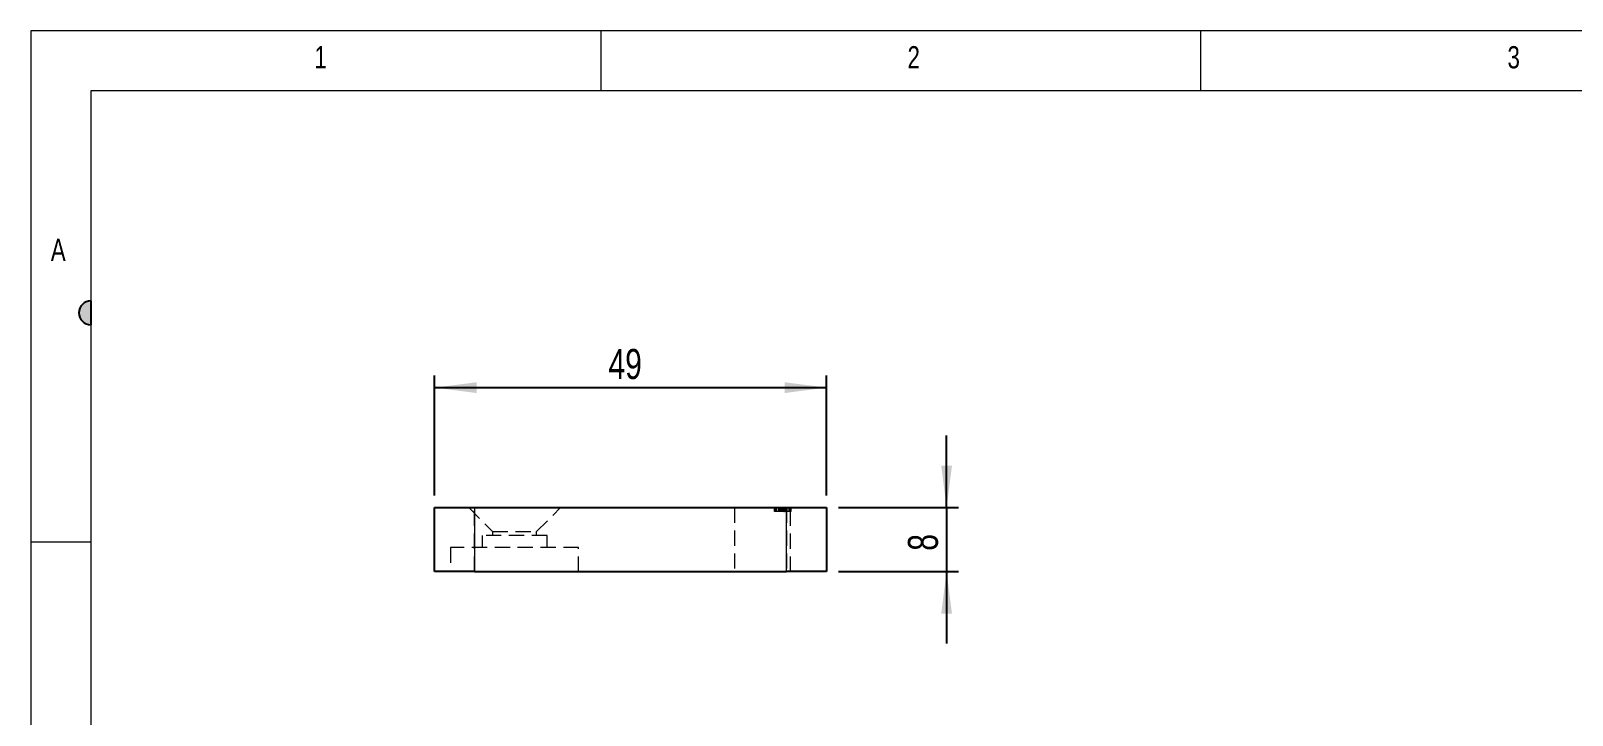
# Model space of a CAD drawing. Header units: millimetres. Extents: x 15 to 308, y 8 to 438.
# Drawn here: x 15 to 207.7, y 352.5 to 438 of the extents above; entities that cross this region are included whole.
import ezdxf

# ---------------------------------------------------------------- set-up
doc = ezdxf.new("R2010")
doc.units = ezdxf.units.MM
doc.header["$LTSCALE"] = 1.5
doc.linetypes.add('HIDDEN', pattern=[1.905, 1.27, -0.635])
doc.layers.add('SLD-0', color=7, linetype='Continuous')
doc.styles.add('SLDTEXTSTYLE0', font='TXT', dxfattribs={"width": 0.75})
doc.dimstyles.new('SLDDIMSTYLE0', dxfattribs={"dimtxt": 3.75, "dimasz": 5.25, "dimexe": 0, "dimexo": 0.0625, "dimgap": 0.9375, "dimtad": 1, "dimdec": 3, "dimrnd": 1e-09, "dimzin": 12, "dimdsep": 46, "dimtxsty": 'SLDTEXTSTYLE0', "dimsah": 1, "dimcen": 0.09, "dimadec": 0, "dimazin": 3, "dimtfac": 1, "dimtdec": 3, "dimtofl": 0, "dimtmove": 0, "dimatfit": 3, "dimfxl": 1, "dimfrac": 2, "dimtolj": 1, "dimtzin": 12, "dimarcsym": 0})
doc.dimstyles.new('SLDDIMSTYLE1', dxfattribs={"dimtxt": 3.75, "dimasz": 5.25, "dimexe": 0, "dimexo": 0.0625, "dimgap": 0.9375, "dimtad": 1, "dimdec": 3, "dimrnd": 1e-09, "dimzin": 12, "dimdsep": 46, "dimtxsty": 'SLDTEXTSTYLE0', "dimsah": 1, "dimcen": 0.09, "dimadec": 0, "dimazin": 3, "dimtfac": 1, "dimtdec": 3, "dimtmove": 0, "dimatfit": 0, "dimfxl": 1, "dimfrac": 2, "dimtolj": 1, "dimtzin": 12, "dimarcsym": 0})

# ---------------------------------------------------------------- blocks, each defined once
blk = doc.blocks.new('_D')
at = {"layer": 'SLD-0'}
for p, q in [((65.48, 379.9), (65.48, 394.9)), ((65.48, 393.4), (114.48, 393.4)), ((114.48, 379.9), (114.48, 394.9))]:
    blk.add_line(p, q, dxfattribs=at)
for points in [[(65.48, 393.4), (70.73, 392.72), (70.73, 394.07)], [(114.48, 393.4), (109.23, 394.07), (109.23, 392.72)]]:
    blk.add_solid(points, dxfattribs=at)
at = {"layer": 'SLD-0', "insert": (87.21, 398.23), "char_height": 3.75, "attachment_point": 1, "style": 'SLDTEXTSTYLE0'}
blk.add_mtext('49', dxfattribs=at)
blk = doc.blocks.new('_D_1')
at = {"layer": 'SLD-0'}
for p, q in [((129.48, 378.4), (129.48, 387.4)), ((115.98, 378.4), (130.98, 378.4)), ((129.48, 378.4), (129.48, 370.4)), ((115.98, 370.4), (130.98, 370.4)), ((129.48, 370.4), (129.48, 361.4))]:
    blk.add_line(p, q, dxfattribs=at)
for points in [[(129.48, 378.4), (130.16, 383.65), (128.81, 383.65)], [(129.48, 370.4), (128.81, 365.15), (130.16, 365.15)]]:
    blk.add_solid(points, dxfattribs=at)
at = {"layer": 'SLD-0', "insert": (124.65, 373.01), "char_height": 3.75, "attachment_point": 1, "rotation": 90, "style": 'SLDTEXTSTYLE0'}
blk.add_mtext('8', dxfattribs=at)

msp = doc.modelspace()

# ---------------------------------------------------------------- hatches: boundary and pattern name
at = {"linetype": 'Continuous'}
h = msp.add_hatch(color=7, dxfattribs=at)
edge = h.paths.add_edge_path(flags=0)
edge.add_line((22.505211, 401.25), (22.505211, 404.25))
edge.add_arc((22.505211, 402.75), 1.5, 90, 270)

# ---------------------------------------------------------------- linework, layer by layer
at = {"color": 7, "linetype": 'Continuous', "lineweight": 18}
for p, q in [((15.005211, 438), (15.005211, 7.5)), ((26.7, 438), (15.005211, 438)), ((307.5, 438), (26.7, 438)), ((86.255211, 438), (86.255211, 430.5)), ((161.255211, 430.5), (161.255211, 438)), ((22.510422, 430.5), (22.510422, 100.1250001)), ((300, 430.5), (22.510422, 430.5)), ((22.505211, 374.1), (15.005211, 374.1))]:
    msp.add_line(p, q, dxfattribs=at)
at = {"color": 7, "linetype": 'Continuous', "lineweight": 25}
for p, q in [((65.481533, 370.3986203), (65.481533, 378.3986203)), ((65.481533, 378.3986203), (70.481533, 378.3986203)), ((70.481533, 378.3986203), (109.481533, 378.3986203)), ((109.481533, 378.3986203), (114.481533, 378.3986203)), ((114.481533, 378.3986203), (114.481533, 370.3986203)), ((70.481533, 370.3986203), (65.481533, 370.3986203)), ((70.481533, 370.3986203), (109.481533, 370.3986203)), ((114.481533, 370.3986203), (109.481533, 370.3986203))]:
    msp.add_line(p, q, dxfattribs=at)
at = {"color": 190, "linetype": 'HIDDEN', "lineweight": 18}
for p, q in [((69.746533, 378.3986203), (72.731533, 375.4136203)), ((70.481533, 370.3986203), (70.481533, 378.3986203)), ((78.231533, 375.4136203), (81.216533, 378.3986203)), ((102.981533, 378.3986203), (102.981533, 370.3986203)), ((107.959438, 377.8986203), (107.959438, 378.3986203)), ((108.01072, 377.8986203), (108.01072, 378.3986203)), ((108.0447745, 377.8986203), (108.0447745, 378.3986203)), ((108.1645662, 377.8986203), (108.1645662, 378.3986203)), ((108.2158482, 377.8986203), (108.2158482, 378.3986203)), ((108.2727393, 377.8986203), (108.2727393, 378.3986203)), ((108.5079156, 377.8986203), (108.5079156, 378.3986203)), ((108.5079156, 377.8986203), (108.5235406, 378.3986203)), ((108.5491816, 377.8986203), (108.5612008, 378.3986203)), ((108.5720181, 377.8986203), (108.5612008, 378.3986203)), ((108.5720181, 377.8986203), (108.5684123, 378.3986203)), ((108.5720181, 377.8986203), (108.5876431, 378.3986203)), ((108.5720181, 377.8986203), (108.5720181, 378.3986203)), ((108.6048707, 377.8986203), (108.5876431, 378.3986203)), ((108.6641656, 377.8986203), (108.6641656, 378.3986203)), ((108.6641656, 377.8986203), (108.6717777, 378.3986203)), ((108.7499027, 377.8986203), (108.7499027, 378.3986203)), ((108.8384444, 377.8986203), (108.8384444, 378.3986203)), ((108.9602393, 377.8986203), (108.959438, 378.3986203)), ((108.9602393, 377.8986203), (108.959438, 378.3986203)), ((109.01072, 377.8986203), (109.0099188, 378.3986203)), ((109.01072, 377.8986203), (109.01072, 378.3986203)), ((109.1309123, 377.8986203), (109.1132841, 378.3986203)), ((109.1309123, 377.8986203), (109.1453354, 378.3986203)), ((109.1513263, 377.8986203), (109.1453354, 378.3986203)), ((109.1513263, 377.8986203), (109.1493418, 378.3986203)), ((109.1513263, 377.8986203), (109.1645662, 378.3986203)), ((109.1513263, 377.8986203), (109.2158482, 377.8986203)), ((109.2158482, 377.8986203), (109.2158482, 378.3986203)), ((109.2795502, 377.8986203), (109.2795502, 378.3986203)), ((109.3184123, 377.8986203), (109.3184123, 378.3986203)), ((109.3953354, 377.8986203), (109.3953354, 378.3986203)), ((109.4674508, 377.8986203), (109.4514252, 378.3986203)), ((109.4674508, 377.8986203), (109.4674508, 378.3986203)), ((109.481533, 378.3986203), (109.481533, 370.3986203)), ((109.5423707, 377.8986203), (109.543172, 378.3986203)), ((109.543172, 377.8986203), (109.543172, 378.3986203)), ((109.543172, 377.8986203), (109.5491816, 378.3986203)), ((109.8055918, 377.8986203), (109.8055918, 378.3986203)), ((109.8568739, 377.8986203), (109.8568739, 378.3986203)), ((109.9534284, 377.8986203), (109.9534284, 378.3986203)), ((109.981533, 370.3986203), (109.981533, 378.3986203)), ((110.01072, 377.8986203), (110.01072, 378.3986203)), ((110.0620021, 377.8986203), (110.0620021, 378.3986203)), ((79.531533, 374.8986203), (71.431533, 374.8986203)), ((71.431533, 374.8986203), (71.431533, 373.3986203)), ((72.731533, 375.4136203), (78.231533, 375.4136203)), ((72.731533, 375.4136203), (72.731533, 374.8986203)), ((78.231533, 374.8986203), (78.231533, 375.4136203)), ((79.531533, 373.3986203), (79.531533, 374.8986203)), ((83.481533, 373.3986203), (67.481533, 373.3986203)), ((67.481533, 373.3986203), (67.481533, 370.3986203)), ((83.481533, 370.3986203), (83.481533, 373.3986203))]:
    msp.add_line(p, q, dxfattribs=at)
at = {"color": 8, "linetype": 'Continuous', "lineweight": 18}
for p, q in [((70.481533, 378.3986203), (70.481533, 370.3986203)), ((109.481533, 370.3986203), (109.481533, 378.3986203))]:
    msp.add_line(p, q, dxfattribs=at)
at = {"color": 190, "linetype": 'HIDDEN', "lineweight": 18}
for points, knots in [([(108.6048707, 377.8986203), (108.5768651, 377.8986203), (108.5209858, 377.8986203), (108.4384288, 377.8986203), (108.3577285, 377.8986203), (108.2805429, 377.8986203), (108.2083256, 377.8986203), (108.1437105, 377.8986203), (108.0881685, 377.8986203), (108.0417626, 377.8986203), (108.0046667, 377.8986203), (107.9789196, 377.8986203), (107.9621504, 377.8986203), (107.9603522, 377.8986203), (107.959438, 377.8986203)], [0, 0, 0, 0, 0.0796482512, 0.1589216764, 0.2396194947, 0.3226094298, 0.4060346366, 0.4876020955, 0.5696846266, 0.653036145, 0.7374357177, 0.8224778159, 0.9097476551, 1, 1, 1, 1]), ([(108.9602393, 377.8986203), (108.9470634, 377.8986203), (108.9209275, 377.8986203), (108.8789066, 377.8986203), (108.8364201, 377.8986203), (108.792329, 377.8986203), (108.7471444, 377.8986203), (108.7007888, 377.8986203), (108.6532242, 377.8986203), (108.6210456, 377.8986203), (108.6048707, 377.8986203)], [0, 0, 0, 0, 0.1281355098, 0.2541727119, 0.3781116451, 0.501712263, 0.6239863094, 0.7470956136, 0.8728746367, 1, 1, 1, 1]), ([(109.1309123, 377.8986203), (109.1206391, 377.8986203), (109.1002848, 377.8986203), (109.0603673, 377.8986203), (109.0142779, 377.8986203), (108.9783107, 377.8986203), (108.9602393, 377.8986203)], [0, 0, 0, 0, 0.2538796003, 0.5030089173, 0.7502910807, 1, 1, 1, 1]), ([(109.5423707, 377.8986203), (109.5212239, 377.8986203), (109.4798431, 377.8986203), (109.4194308, 377.8986203), (109.3624927, 377.8986203), (109.3087892, 377.8986203), (109.2586607, 377.8986203), (109.2119945, 377.8986203), (109.1685835, 377.8986203), (109.1437153, 377.8986203), (109.1309123, 377.8986203)], [0, 0, 0, 0, 0.1280675486, 0.2506083189, 0.3706301659, 0.4900722467, 0.6103747642, 0.7343130699, 0.8632165042, 1, 1, 1, 1]), ([(110.0620021, 377.8986203), (110.061214, 377.8986203), (110.0596549, 377.8986203), (110.0454181, 377.8986203), (110.0228894, 377.8986203), (109.9917616, 377.8986203), (109.9533688, 377.8986203), (109.9076747, 377.8986203), (109.8555608, 377.8986203), (109.7979993, 377.8986203), (109.7364819, 377.8986203), (109.6731675, 377.8986203), (109.6082064, 377.8986203), (109.5643451, 377.8986203), (109.5423707, 377.8986203)], [0, 0, 0, 0, 0.09025424934, 0.17853979153, 0.26609303385, 0.35463097796, 0.44188615335, 0.52574691516, 0.6081136336, 0.69019727283, 0.77082148433, 0.84832618126, 0.92401174002, 1, 1, 1, 1]), ([(109.5491816, 378.3986203), (109.548737, 378.3986203), (109.6380548, 378.3986203), (109.7480737, 378.3986203), (109.8426689, 378.3986203), (109.8521411, 378.3986203), (109.8568739, 378.3986203)], [0, 0, 0, 0, 0.0001523618, 0.4980457974, 0.7491992399, 1, 1, 1, 1])]:
    msp.add_open_spline(points, degree=3, knots=knots, dxfattribs=at)
at = {"layer": 'SLD-0'}
msp.add_line((22.505211, 404.25), (22.505211, 401.25), dxfattribs=at)
msp.add_arc((22.505211, 402.75), 1.5, 90, 270, dxfattribs=at)

# ---------------------------------------------------------------- texts
at = {"color": 7, "linetype": 'Continuous', "lineweight": 0, "char_height": 2.778125, "attachment_point": 1, "style": 'SLDTEXTSTYLE0'}
for s, insert in [('1', (50.4557601, 436.0843812)), ('2', (124.6000045, 436.0843812)), ('3', (199.6000045, 436.0843812)), ('A', (17.505211, 412.0020306))]:
    msp.add_mtext(s, dxfattribs=dict(at, insert=insert))

# ---------------------------------------------------------------- dimensions: what is measured, and where the dimension line sits
at = {"layer": 'SLD-0'}
dim = msp.add_linear_dim(base=(114.481533, 393.3986203), p1=(65.481533, 378.3986203), p2=(114.481533, 378.3986203), dimstyle='SLDDIMSTYLE0', dxfattribs=at)
dim.commit()
dim.dimension.update_dxf_attribs({"geometry": '_D', "text_midpoint": (89.981533, 393.3986203), "dimtype": 160})
dim = msp.add_linear_dim(base=(129.481533, 370.3986203), p1=(114.481533, 378.3986203), p2=(114.481533, 370.3986203), angle=90, dimstyle='SLDDIMSTYLE1', dxfattribs=at)
dim.commit()
dim.dimension.update_dxf_attribs({"geometry": '_D_1', "text_midpoint": (129.481533, 374.3986203), "dimtype": 160})

doc.saveas('drawing.dxf')
